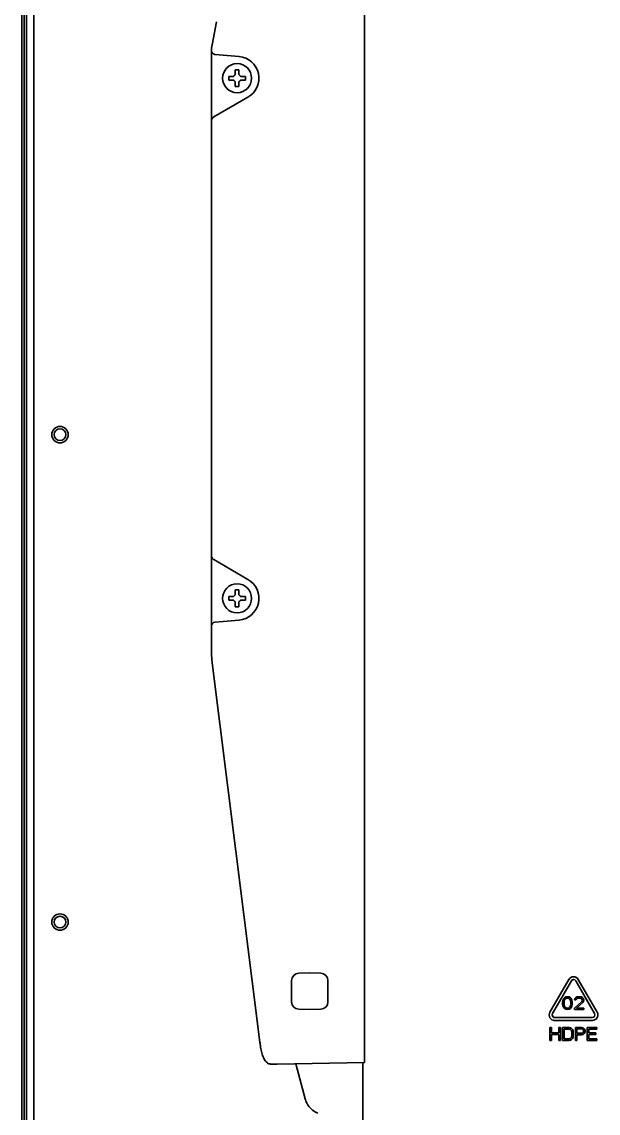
# Model space of a CAD drawing. Extents: x 6336 to 10269, y -393 to 2899.
# Drawn here: x 8426.8 to 8585.3, y 2375.2 to 2675.2 of the extents above; entities that cross this region are included whole.
import ezdxf

# ---------------------------------------------------------------- set-up
doc = ezdxf.new("R2010")
doc.units = 0
doc.header["$LTSCALE"] = 5
doc.layers.add('1', color=7, linetype='CONTINUOUS', true_color=0xffffff)

msp = doc.modelspace()

# ---------------------------------------------------------------- linework, layer by layer
at = {"layer": '1', "color": 7, "linetype": 'Continuous', "lineweight": 35}
for p, q in [((8426.77, 2761.93), (8426.77, 2112.53)), ((8428.07, 2127.33), (8428.07, 2762.73)), ((8427.46, 2115.53), (8427.46, 2758.93)), ((8430.07, 2716.71), (8430.07, 2222.74)), ((8520.97, 2424.44), (8520.97, 2690.06)), ((8480.33, 2675.23), (8479.12, 2668.93)), ((8478.97, 2667.96), (8479.12, 2668.93)), ((8478.97, 2667.28), (8478.97, 2667.96)), ((8478.97, 2665.27), (8478.97, 2667.28)), ((8478.97, 2650.47), (8478.97, 2665.27)), ((8479.96, 2666.28), (8479.89, 2666.28)), ((8486.5, 2665.7), (8479.96, 2666.28)), ((8483.67, 2659.73), (8483.67, 2660.23)), ((8483.67, 2659.23), (8483.67, 2659.73)), ((8488.27, 2660.23), (8488.27, 2659.73)), ((8488.27, 2659.73), (8488.27, 2659.23)), ((8479.55, 2649.09), (8488.97, 2654.53)), ((8478.97, 2648.18), (8478.97, 2650.47)), ((8478.97, 2528.27), (8478.97, 2648.18)), ((8479.47, 2649.05), (8479.55, 2649.09)), ((8478.97, 2525.98), (8478.97, 2528.27)), ((8479.55, 2527.37), (8479.47, 2527.41)), ((8488.97, 2521.92), (8479.55, 2527.37)), ((8478.97, 2511.18), (8478.97, 2525.98)), ((8483.67, 2516.73), (8483.67, 2517.23)), ((8483.67, 2516.23), (8483.67, 2516.73)), ((8488.27, 2517.23), (8488.27, 2516.73)), ((8488.27, 2516.73), (8488.27, 2516.23)), ((8478.97, 2509.17), (8478.97, 2511.18)), ((8478.97, 2500.85), (8478.97, 2509.17)), ((8479.89, 2510.17), (8479.96, 2510.18)), ((8479.96, 2510.18), (8486.5, 2510.75)), ((8479.04, 2499.69), (8492.25, 2394.72)), ((8520.97, 2421.51), (8520.97, 2424.44)), ((8520.97, 2419.25), (8520.97, 2421.51)), ((8520.97, 2416.32), (8520.97, 2419.25)), ((8520.97, 2401.24), (8520.97, 2416.32)), ((8502.94, 2413.67), (8505.97, 2413.73)), ((8505.97, 2413.73), (8509.01, 2413.67)), ((8578.88, 2412.65), (8578.87, 2412.66)), ((8500.97, 2405.78), (8500.97, 2411.67)), ((8510.97, 2411.67), (8510.97, 2405.78)), ((8577.21, 2411.95), (8572.02, 2402.95)), ((8577.91, 2411.55), (8572.71, 2402.55)), ((8572.71, 2402.55), (8577.9, 2411.55)), ((8577.91, 2411.55), (8577.9, 2411.55)), ((8579.12, 2411.55), (8584.31, 2402.55)), ((8579.81, 2411.95), (8579.81, 2411.95)), ((8585, 2402.95), (8579.81, 2411.95)), ((8579.81, 2411.95), (8585.01, 2402.95)), ((8575.66, 2406.38), (8575.58, 2406.16)), ((8575.8, 2406.68), (8575.66, 2406.38)), ((8576.02, 2406.9), (8575.8, 2406.68)), ((8576.24, 2406.6), (8575.95, 2406.16)), ((8575.95, 2406.16), (8576.24, 2406.6)), ((8576.38, 2407.13), (8576.02, 2406.9)), ((8576.46, 2406.75), (8576.24, 2406.6)), ((8576.24, 2406.6), (8576.46, 2406.75)), ((8576.24, 2406.6), (8576.24, 2406.6)), ((8576.82, 2407.2), (8576.38, 2407.13)), ((8576.83, 2406.83), (8576.46, 2406.75)), ((8576.46, 2406.75), (8576.82, 2406.83)), ((8576.46, 2406.75), (8576.46, 2406.75)), ((8577.26, 2407.13), (8576.82, 2407.2)), ((8576.83, 2406.83), (8576.82, 2406.83)), ((8576.82, 2406.83), (8577.19, 2406.75)), ((8577.19, 2406.75), (8576.83, 2406.83)), ((8577.19, 2406.75), (8577.41, 2406.6)), ((8577.26, 2407.12), (8577.26, 2407.13)), ((8577.62, 2406.9), (8577.26, 2407.13)), ((8577.26, 2407.12), (8577.63, 2406.9)), ((8577.41, 2406.6), (8577.7, 2406.16)), ((8577.63, 2406.9), (8577.62, 2406.9)), ((8577.84, 2406.68), (8577.62, 2406.9)), ((8577.63, 2406.9), (8577.85, 2406.68)), ((8577.85, 2406.68), (8577.84, 2406.68)), ((8577.99, 2406.38), (8577.84, 2406.68)), ((8577.85, 2406.68), (8577.99, 2406.38)), ((8577.99, 2406.38), (8578.07, 2406.16)), ((8577.99, 2406.38), (8577.99, 2406.38)), ((8578.06, 2406.16), (8577.99, 2406.38)), ((8578.86, 2406.68), (8578.79, 2406.38)), ((8578.8, 2406.38), (8578.79, 2406.38)), ((8578.79, 2406.38), (8579.16, 2406.38)), ((8579.16, 2406.38), (8578.8, 2406.38)), ((8579.16, 2406.98), (8578.86, 2406.68)), ((8579.45, 2407.13), (8579.16, 2406.98)), ((8579.31, 2406.6), (8579.16, 2406.38)), ((8579.16, 2406.38), (8579.3, 2406.6)), ((8579.16, 2406.38), (8579.16, 2406.38)), ((8579.3, 2406.6), (8579.52, 2406.75)), ((8579.31, 2406.6), (8579.3, 2406.6)), ((8579.53, 2406.75), (8579.31, 2406.6)), ((8579.96, 2407.2), (8579.45, 2407.13)), ((8579.52, 2406.75), (8579.88, 2406.83)), ((8579.53, 2406.75), (8579.52, 2406.75)), ((8579.89, 2406.83), (8579.53, 2406.75)), ((8579.89, 2406.83), (8579.88, 2406.83)), ((8579.88, 2406.83), (8580.18, 2406.83)), ((8580.18, 2406.83), (8579.89, 2406.83)), ((8580.25, 2407.2), (8579.96, 2407.2)), ((8580.54, 2406.75), (8580.18, 2406.83)), ((8580.18, 2406.83), (8580.18, 2406.83)), ((8580.18, 2406.83), (8580.54, 2406.75)), ((8580.69, 2407.13), (8580.25, 2407.2)), ((8580.54, 2406.75), (8580.76, 2406.61)), ((8580.69, 2407.13), (8580.98, 2406.98)), ((8580.69, 2407.13), (8580.69, 2407.13)), ((8580.98, 2406.98), (8580.69, 2407.13)), ((8580.76, 2406.61), (8580.9, 2406.38)), ((8580.9, 2406.38), (8580.9, 2406.23)), ((8580.98, 2406.98), (8581.27, 2406.68)), ((8580.98, 2406.98), (8580.98, 2406.98)), ((8581.27, 2406.68), (8580.98, 2406.98)), ((8581.27, 2406.68), (8581.35, 2406.38)), ((8581.27, 2406.68), (8581.27, 2406.68)), ((8581.34, 2406.38), (8581.27, 2406.68)), ((8581.35, 2406.38), (8581.34, 2406.38)), ((8581.34, 2406.23), (8581.34, 2406.38)), ((8581.35, 2406.38), (8581.35, 2406.23)), ((8505.97, 2403.73), (8502.94, 2403.78)), ((8509.01, 2403.78), (8505.97, 2403.73)), ((8575.58, 2406.16), (8575.51, 2405.78)), ((8575.51, 2405.78), (8575.51, 2405.12)), ((8575.51, 2405.12), (8575.58, 2404.74)), ((8575.58, 2404.74), (8575.66, 2404.52)), ((8575.66, 2404.52), (8575.8, 2404.22)), ((8575.8, 2404.22), (8576.02, 2404)), ((8575.87, 2405.71), (8575.95, 2406.16)), ((8575.87, 2405.71), (8575.88, 2405.71)), ((8575.87, 2405.19), (8575.87, 2405.71)), ((8575.88, 2405.19), (8575.87, 2405.19)), ((8575.95, 2404.74), (8575.87, 2405.19)), ((8575.95, 2406.16), (8575.88, 2405.71)), ((8575.88, 2405.71), (8575.88, 2405.19)), ((8575.88, 2405.19), (8575.95, 2404.74)), ((8575.95, 2406.16), (8575.95, 2406.16)), ((8575.95, 2404.74), (8576.24, 2404.29)), ((8575.95, 2404.74), (8575.95, 2404.74)), ((8576.24, 2404.3), (8575.95, 2404.74)), ((8576.02, 2404), (8576.38, 2403.77)), ((8576.24, 2404.29), (8576.24, 2404.3)), ((8576.46, 2404.15), (8576.24, 2404.3)), ((8576.24, 2404.29), (8576.46, 2404.15)), ((8576.39, 2403.77), (8576.38, 2403.77)), ((8576.38, 2403.77), (8576.82, 2403.7)), ((8576.83, 2403.7), (8576.39, 2403.77)), ((8576.82, 2404.07), (8576.46, 2404.15)), ((8577.19, 2404.15), (8576.82, 2404.07)), ((8576.82, 2403.7), (8577.26, 2403.77)), ((8576.83, 2403.7), (8576.82, 2403.7)), ((8577.26, 2403.77), (8576.83, 2403.7)), ((8577.41, 2404.3), (8577.19, 2404.15)), ((8577.63, 2404), (8577.26, 2403.77)), ((8577.26, 2403.77), (8577.62, 2404)), ((8577.26, 2403.77), (8577.26, 2403.77)), ((8577.7, 2404.74), (8577.41, 2404.3)), ((8577.62, 2404), (8577.84, 2404.22)), ((8577.63, 2404), (8577.62, 2404)), ((8577.85, 2404.22), (8577.63, 2404)), ((8577.7, 2406.16), (8577.77, 2405.71)), ((8577.77, 2405.19), (8577.7, 2404.74)), ((8577.77, 2405.71), (8577.77, 2405.19)), ((8577.84, 2404.22), (8577.99, 2404.52)), ((8577.85, 2404.22), (8577.84, 2404.22)), ((8577.99, 2404.52), (8577.85, 2404.22)), ((8578.07, 2404.74), (8577.99, 2404.52)), ((8577.99, 2404.52), (8578.06, 2404.74)), ((8577.99, 2404.52), (8577.99, 2404.52)), ((8578.07, 2406.16), (8578.06, 2406.16)), ((8578.13, 2405.79), (8578.06, 2406.16)), ((8578.06, 2404.74), (8578.13, 2405.12)), ((8578.07, 2404.74), (8578.06, 2404.74)), ((8578.07, 2406.16), (8578.14, 2405.78)), ((8578.14, 2405.11), (8578.07, 2404.74)), ((8578.14, 2405.78), (8578.13, 2405.79)), ((8578.13, 2405.12), (8578.13, 2405.79)), ((8578.14, 2405.11), (8578.13, 2405.12)), ((8578.14, 2405.78), (8578.14, 2405.11)), ((8580.76, 2405.93), (8578.72, 2404.07)), ((8578.72, 2404.07), (8578.72, 2403.7)), ((8581.35, 2403.7), (8578.72, 2403.7)), ((8578.72, 2403.7), (8578.72, 2403.7)), ((8578.72, 2403.7), (8581.34, 2403.7)), ((8579.3, 2404.07), (8581.12, 2405.71)), ((8581.34, 2404.07), (8579.3, 2404.07)), ((8581.13, 2405.71), (8579.31, 2404.07)), ((8580.9, 2406.23), (8580.76, 2405.93)), ((8581.12, 2405.71), (8581.27, 2405.93)), ((8581.13, 2405.71), (8581.12, 2405.71)), ((8581.27, 2405.93), (8581.13, 2405.71)), ((8581.35, 2406.23), (8581.27, 2405.93)), ((8581.27, 2405.93), (8581.34, 2406.23)), ((8581.27, 2405.93), (8581.27, 2405.93)), ((8581.35, 2406.23), (8581.34, 2406.23)), ((8581.35, 2404.07), (8581.34, 2404.07)), ((8581.34, 2403.7), (8581.34, 2404.07)), ((8581.35, 2403.7), (8581.34, 2403.7)), ((8581.35, 2404.07), (8581.35, 2403.7)), ((8520.97, 2398.29), (8520.97, 2401.24)), ((8572.71, 2402.55), (8572.71, 2402.55)), ((8572.95, 2400.75), (8572.96, 2400.74)), ((8583.7, 2401.5), (8573.31, 2401.5)), ((8573.32, 2400.7), (8573.31, 2400.7)), ((8573.31, 2400.7), (8583.7, 2400.7)), ((8583.71, 2400.7), (8573.32, 2400.7)), ((8583.71, 2400.7), (8583.7, 2400.7)), ((8585.01, 2402.95), (8585, 2402.95)), ((8520.97, 2396.52), (8520.97, 2398.29)), ((8572.45, 2398.7), (8572.01, 2398.7)), ((8572.01, 2398.7), (8572.01, 2395.2)), ((8572.45, 2398.7), (8572.45, 2398.7)), ((8572.45, 2397.29), (8572.45, 2398.7)), ((8572.45, 2398.7), (8572.45, 2397.29)), ((8574.93, 2398.7), (8574.49, 2398.7)), ((8574.49, 2398.7), (8574.49, 2397.29)), ((8574.93, 2398.7), (8574.93, 2398.7)), ((8574.93, 2395.2), (8574.93, 2398.7)), ((8574.93, 2398.7), (8574.93, 2395.2)), ((8575.51, 2398.7), (8575.51, 2395.2)), ((8577.26, 2398.7), (8575.51, 2398.7)), ((8575.95, 2398.25), (8575.95, 2395.65)), ((8577.26, 2398.25), (8575.95, 2398.25)), ((8575.95, 2398.25), (8575.95, 2398.25)), ((8575.95, 2395.65), (8575.95, 2398.25)), ((8575.95, 2398.25), (8577.26, 2398.25)), ((8577.62, 2398.63), (8577.26, 2398.7)), ((8577.26, 2398.25), (8577.55, 2398.18)), ((8577.55, 2398.18), (8577.77, 2398.03)), ((8577.63, 2398.62), (8577.62, 2398.63)), ((8577.91, 2398.48), (8577.62, 2398.63)), ((8577.63, 2398.62), (8577.92, 2398.48)), ((8577.77, 2398.03), (8577.91, 2397.81)), ((8577.92, 2398.48), (8577.91, 2398.48)), ((8578.2, 2398.18), (8577.91, 2398.48)), ((8577.91, 2397.81), (8577.99, 2397.51)), ((8577.92, 2398.48), (8578.21, 2398.18)), ((8577.99, 2397.51), (8577.99, 2396.39)), ((8578.21, 2398.18), (8578.2, 2398.18)), ((8578.35, 2397.88), (8578.2, 2398.18)), ((8578.21, 2398.18), (8578.36, 2397.88)), ((8578.36, 2397.88), (8578.35, 2397.88)), ((8578.42, 2397.51), (8578.35, 2397.88)), ((8578.36, 2397.88), (8578.43, 2397.51)), ((8578.43, 2397.51), (8578.42, 2397.51)), ((8578.42, 2396.39), (8578.42, 2397.51)), ((8578.43, 2397.51), (8578.43, 2396.39)), ((8580.75, 2398.7), (8579.01, 2398.7)), ((8579.01, 2398.7), (8579.01, 2395.2)), ((8579.45, 2398.33), (8579.44, 2398.33)), ((8579.44, 2397.21), (8579.44, 2398.33)), ((8579.44, 2398.33), (8580.83, 2398.33)), ((8579.45, 2398.33), (8579.45, 2397.21)), ((8580.83, 2398.33), (8579.45, 2398.33)), ((8581.12, 2398.63), (8580.75, 2398.7)), ((8580.83, 2398.33), (8581.05, 2398.25)), ((8581.05, 2398.25), (8581.19, 2398.11)), ((8581.19, 2397.43), (8581.05, 2397.29)), ((8581.12, 2398.63), (8581.12, 2398.63)), ((8581.41, 2398.4), (8581.12, 2398.63)), ((8581.12, 2398.63), (8581.42, 2398.4)), ((8581.19, 2398.11), (8581.27, 2397.88)), ((8581.27, 2397.66), (8581.19, 2397.43)), ((8581.27, 2397.88), (8581.27, 2397.66)), ((8581.42, 2398.4), (8581.41, 2398.4)), ((8581.63, 2398.11), (8581.41, 2398.4)), ((8581.41, 2397.06), (8581.63, 2397.36)), ((8581.42, 2398.4), (8581.63, 2398.1)), ((8581.63, 2397.36), (8581.42, 2397.06)), ((8581.63, 2398.1), (8581.63, 2398.11)), ((8581.7, 2397.88), (8581.63, 2398.11)), ((8581.63, 2398.1), (8581.71, 2397.88)), ((8581.63, 2397.36), (8581.7, 2397.58)), ((8581.71, 2397.58), (8581.63, 2397.36)), ((8581.63, 2397.36), (8581.63, 2397.36)), ((8581.7, 2397.58), (8581.7, 2397.88)), ((8581.7, 2397.88), (8581.71, 2397.88)), ((8581.71, 2397.58), (8581.7, 2397.58)), ((8581.71, 2397.88), (8581.71, 2397.58)), ((8584.91, 2398.7), (8582.29, 2398.7)), ((8582.29, 2398.7), (8582.29, 2395.2)), ((8582.73, 2398.25), (8582.72, 2398.25)), ((8582.72, 2397.29), (8582.72, 2398.25)), ((8582.72, 2398.25), (8584.91, 2398.25)), ((8584.91, 2398.25), (8582.73, 2398.25)), ((8582.73, 2398.25), (8582.73, 2397.29)), ((8584.91, 2398.7), (8584.91, 2398.7)), ((8584.91, 2398.25), (8584.91, 2398.7)), ((8584.91, 2398.7), (8584.91, 2398.25)), ((8584.91, 2398.25), (8584.91, 2398.25)), ((8520.97, 2393.56), (8520.97, 2396.52)), ((8572.02, 2395.2), (8572.01, 2395.2)), ((8572.01, 2395.2), (8572.45, 2395.2)), ((8572.45, 2395.2), (8572.02, 2395.2)), ((8574.49, 2397.29), (8572.45, 2397.29)), ((8572.45, 2396.84), (8572.45, 2396.84)), ((8572.45, 2396.84), (8574.49, 2396.84)), ((8572.45, 2395.2), (8572.45, 2396.84)), ((8574.49, 2396.84), (8572.45, 2396.84)), ((8572.45, 2396.84), (8572.45, 2395.2)), ((8572.45, 2395.2), (8572.45, 2395.2)), ((8574.49, 2396.84), (8574.49, 2395.2)), ((8574.49, 2395.2), (8574.93, 2395.2)), ((8574.49, 2395.2), (8574.49, 2395.2)), ((8574.93, 2395.2), (8574.49, 2395.2)), ((8574.93, 2395.2), (8574.93, 2395.2)), ((8575.51, 2395.2), (8575.51, 2395.2)), ((8575.51, 2395.2), (8577.26, 2395.2)), ((8577.26, 2395.2), (8575.51, 2395.2)), ((8577.26, 2395.65), (8575.95, 2395.65)), ((8577.55, 2395.72), (8577.26, 2395.65)), ((8577.26, 2395.2), (8577.62, 2395.28)), ((8577.63, 2395.27), (8577.26, 2395.2)), ((8577.26, 2395.2), (8577.26, 2395.2)), ((8577.77, 2395.87), (8577.55, 2395.72)), ((8577.62, 2395.28), (8577.91, 2395.42)), ((8577.63, 2395.27), (8577.62, 2395.28)), ((8577.92, 2395.42), (8577.63, 2395.27)), ((8577.91, 2396.09), (8577.77, 2395.87)), ((8577.99, 2396.39), (8577.91, 2396.09)), ((8577.91, 2395.42), (8578.2, 2395.72)), ((8577.92, 2395.42), (8577.91, 2395.42)), ((8578.21, 2395.72), (8577.92, 2395.42)), ((8578.2, 2395.72), (8578.35, 2396.02)), ((8578.21, 2395.72), (8578.2, 2395.72)), ((8578.36, 2396.02), (8578.21, 2395.72)), ((8578.35, 2396.02), (8578.42, 2396.39)), ((8578.36, 2396.02), (8578.35, 2396.02)), ((8578.43, 2396.39), (8578.36, 2396.02)), ((8578.43, 2396.39), (8578.42, 2396.39)), ((8579.01, 2395.2), (8579.01, 2395.2)), ((8579.01, 2395.2), (8579.44, 2395.2)), ((8579.45, 2395.2), (8579.01, 2395.2)), ((8580.83, 2397.21), (8579.44, 2397.21)), ((8579.45, 2396.76), (8579.44, 2396.76)), ((8579.44, 2395.2), (8579.44, 2396.76)), ((8579.44, 2396.76), (8580.75, 2396.76)), ((8579.45, 2395.2), (8579.44, 2395.2)), ((8580.76, 2396.76), (8579.45, 2396.76)), ((8579.45, 2396.76), (8579.45, 2395.2)), ((8580.75, 2396.76), (8581.12, 2396.84)), ((8580.76, 2396.76), (8580.75, 2396.76)), ((8581.12, 2396.84), (8580.76, 2396.76)), ((8581.05, 2397.29), (8580.83, 2397.21)), ((8581.12, 2396.84), (8581.41, 2397.06)), ((8581.42, 2397.06), (8581.12, 2396.84)), ((8581.12, 2396.84), (8581.12, 2396.84)), ((8581.42, 2397.06), (8581.41, 2397.06)), ((8582.29, 2395.2), (8584.91, 2395.2)), ((8582.29, 2395.2), (8582.29, 2395.2)), ((8584.91, 2395.2), (8582.29, 2395.2)), ((8584.62, 2397.29), (8582.72, 2397.29)), ((8582.73, 2396.84), (8582.72, 2396.84)), ((8582.72, 2395.65), (8582.72, 2396.84)), ((8582.72, 2396.84), (8584.62, 2396.84)), ((8584.91, 2395.65), (8582.72, 2395.65)), ((8584.62, 2396.84), (8582.73, 2396.84)), ((8582.73, 2396.84), (8582.73, 2395.65)), ((8584.62, 2397.28), (8584.62, 2397.29)), ((8584.62, 2396.84), (8584.62, 2397.29)), ((8584.62, 2397.28), (8584.62, 2396.84)), ((8584.62, 2396.84), (8584.62, 2396.84)), ((8584.91, 2395.2), (8584.91, 2395.65)), ((8584.91, 2395.65), (8584.91, 2395.65)), ((8584.91, 2395.65), (8584.91, 2395.2)), ((8584.91, 2395.2), (8584.91, 2395.2)), ((8520.97, 2390.61), (8520.97, 2393.56)), ((8496, 2388.67), (8495.46, 2388.66)), ((8496.96, 2388.69), (8496, 2388.67)), ((8520.97, 2389.11), (8496.96, 2388.69)), ((8504.67, 2379.17), (8502.1, 2388.78)), ((8520.97, 2390.61), (8520.97, 2389.11))]:
    msp.add_line(p, q, dxfattribs=at)
for centre, radius in [((8485.97, 2659.73), 4), ((8437.27, 2561.73), 2.25), ((8437.27, 2561.73), 1.6), ((8485.97, 2516.73), 4), ((8437.27, 2427.73), 2.25), ((8437.27, 2427.73), 1.6)]:
    msp.add_circle(centre, radius, dxfattribs=at)
for centre, radius, start, end in [((8479.97, 2667.28), 1, 180, 265), ((8485.97, 2659.73), 6, 300, 85), ((8479.97, 2648.18), 1, 120, 180), ((8479.97, 2528.27), 1, 180, 240), ((8485.97, 2516.73), 6, 275, 60), ((8479.97, 2509.17), 1, 95, 180), ((8502.97, 2411.67), 2, 91, 180), ((8508.97, 2411.67), 2, 0, 89), ((8502.97, 2405.78), 2, 180, 269), ((8508.97, 2405.78), 2, 271, 0)]:
    msp.add_arc(centre, radius, start, end, dxfattribs=at)
for centre, major_axis, start_param, end_param in [((8578.51, 2411.2), (-0.36, -1.46), 2.339425, 4.43382), ((8578.51, 2411.2), (0.36, 1.46), 5.481018, 6.283203), ((8578.51, 2411.2), (0.17, 0.679), 5.481018, 7.575413), ((8578.51, 2411.2), (-0.17, -0.679), 3.141609, 4.43382), ((8573.31, 2402.2), (-0.36, -1.46), 4.43382, 6.528215), ((8573.31, 2402.2), (0.17, 0.679), 1.292228, 3.386623), ((8573.32, 2402.2), (-0.17, -0.679), 4.43382, 6.283177), ((8573.32, 2402.2), (0.36, 1.46), 3.141577, 3.386623), ((8583.7, 2402.2), (-0.36, -1.46), 0.24503, 2.339425), ((8583.7, 2402.2), (0.17, 0.679), 3.386623, 5.481018), ((8583.71, 2402.2), (0.36, 1.46), 3.386623, 5.481018)]:
    msp.add_ellipse(centre, major_axis=major_axis, ratio=0.999838, start_param=start_param, end_param=end_param, dxfattribs=at)
for points, degree in [([(8485.47, 2660.73), (8485.47, 2660.78), (8485.47, 2660.89), (8485.47, 2661.05), (8485.47, 2661.21), (8485.47, 2661.36), (8485.47, 2661.52), (8485.47, 2661.67), (8485.47, 2661.84), (8485.47, 2661.96), (8485.47, 2662.03)], 3), ([(8485.47, 2662.03), (8485.64, 2662.03), (8485.97, 2662.03), (8486.31, 2662.03), (8486.47, 2662.03)], 3), ([(8484.97, 2659.23), (8484.92, 2659.23), (8484.81, 2659.23), (8484.65, 2659.23), (8484.49, 2659.23), (8484.33, 2659.23), (8484.18, 2659.23), (8484.03, 2659.23), (8483.86, 2659.23), (8483.74, 2659.23), (8483.67, 2659.23)], 3), ([(8484.97, 2660.23), (8485, 2660.25), (8485.04, 2660.3), (8485.12, 2660.37), (8485.19, 2660.44), (8485.26, 2660.51), (8485.33, 2660.58), (8485.4, 2660.65), (8485.45, 2660.7), (8485.47, 2660.73)], 3), ([(8485.47, 2658.73), (8485.45, 2658.75), (8485.4, 2658.8), (8485.32, 2658.88), (8485.25, 2658.95), (8485.18, 2659.02), (8485.11, 2659.09), (8485.04, 2659.16), (8485, 2659.2), (8484.97, 2659.23)], 3), ([(8486.47, 2660.73), (8486.5, 2660.7), (8486.55, 2660.65), (8486.62, 2660.58), (8486.7, 2660.5), (8486.77, 2660.43), (8486.83, 2660.36), (8486.9, 2660.3), (8486.95, 2660.25), (8486.97, 2660.23)], 3), ([(8486.97, 2659.23), (8486.95, 2659.2), (8486.9, 2659.15), (8486.83, 2659.08), (8486.76, 2659.01), (8486.69, 2658.94), (8486.62, 2658.87), (8486.54, 2658.8), (8486.5, 2658.75), (8486.47, 2658.73)], 3), ([(8486.47, 2658.73), (8486.47, 2658.67), (8486.47, 2658.56), (8486.47, 2658.4), (8486.47, 2658.24), (8486.47, 2658.09), (8486.47, 2657.94), (8486.47, 2657.78), (8486.47, 2657.61), (8486.47, 2657.49), (8486.47, 2657.43)], 3), ([(8486.97, 2660.23), (8487.03, 2660.23), (8487.14, 2660.23), (8487.3, 2660.23), (8487.46, 2660.23), (8487.61, 2660.23), (8487.76, 2660.23), (8487.92, 2660.23), (8488.09, 2660.23), (8488.21, 2660.23), (8488.27, 2660.23)], 3), ([(8486.47, 2657.43), (8486.31, 2657.43), (8485.97, 2657.43), (8485.64, 2657.43), (8485.47, 2657.43)], 3), ([(8484.97, 2517.23), (8485, 2517.25), (8485.04, 2517.3), (8485.12, 2517.37), (8485.19, 2517.44), (8485.26, 2517.51), (8485.33, 2517.58), (8485.4, 2517.65), (8485.45, 2517.7), (8485.47, 2517.73)], 3), ([(8485.47, 2517.73), (8485.47, 2517.78), (8485.47, 2517.89), (8485.47, 2518.05), (8485.47, 2518.21), (8485.47, 2518.36), (8485.47, 2518.52), (8485.47, 2518.67), (8485.47, 2518.84), (8485.47, 2518.96), (8485.47, 2519.03)], 3), ([(8485.47, 2519.03), (8485.64, 2519.03), (8485.97, 2519.03), (8486.31, 2519.03), (8486.47, 2519.03)], 3), ([(8486.47, 2517.73), (8486.5, 2517.7), (8486.55, 2517.65), (8486.62, 2517.58), (8486.7, 2517.5), (8486.77, 2517.43), (8486.83, 2517.36), (8486.9, 2517.3), (8486.95, 2517.25), (8486.97, 2517.23)], 3), ([(8484.97, 2516.23), (8484.92, 2516.23), (8484.81, 2516.23), (8484.65, 2516.23), (8484.49, 2516.23), (8484.33, 2516.23), (8484.18, 2516.23), (8484.03, 2516.23), (8483.86, 2516.23), (8483.74, 2516.23), (8483.67, 2516.23)], 3), ([(8485.47, 2515.73), (8485.45, 2515.75), (8485.4, 2515.8), (8485.32, 2515.88), (8485.25, 2515.95), (8485.18, 2516.02), (8485.11, 2516.09), (8485.04, 2516.16), (8485, 2516.2), (8484.97, 2516.23)], 3), ([(8486.47, 2514.43), (8486.31, 2514.43), (8485.97, 2514.43), (8485.64, 2514.43), (8485.47, 2514.43)], 3), ([(8486.97, 2516.23), (8486.95, 2516.2), (8486.9, 2516.15), (8486.83, 2516.08), (8486.76, 2516.01), (8486.69, 2515.94), (8486.62, 2515.87), (8486.54, 2515.8), (8486.5, 2515.75), (8486.47, 2515.73)], 3), ([(8486.47, 2515.73), (8486.47, 2515.67), (8486.47, 2515.56), (8486.47, 2515.4), (8486.47, 2515.24), (8486.47, 2515.09), (8486.47, 2514.94), (8486.47, 2514.78), (8486.47, 2514.61), (8486.47, 2514.49), (8486.47, 2514.43)], 3), ([(8486.97, 2517.23), (8487.03, 2517.23), (8487.14, 2517.23), (8487.3, 2517.23), (8487.46, 2517.23), (8487.61, 2517.23), (8487.76, 2517.23), (8487.92, 2517.23), (8488.09, 2517.23), (8488.21, 2517.23), (8488.27, 2517.23)], 3), ([(8478.97, 2500.86), (8479.05, 2499.64)], 1), ([(8520.53, 2372.65), (8520.55, 2380.96), (8520.56, 2389.11)], 2)]:
    msp.add_open_spline(points, degree=degree, dxfattribs=at)
for points, knots in [([(8486.47, 2662.03), (8486.47, 2661.82), (8486.47, 2661.61), (8486.47, 2661.29), (8486.47, 2661.18), (8486.47, 2660.95), (8486.47, 2660.84), (8486.47, 2660.73)], [0, 0, 0, 0, 0.5, 0.5, 0.75, 0.75, 1, 1, 1, 1]), ([(8483.67, 2660.23), (8483.88, 2660.23), (8484.09, 2660.23), (8484.41, 2660.23), (8484.52, 2660.23), (8484.74, 2660.23), (8484.86, 2660.23), (8484.97, 2660.23)], [0, 0, 0, 0, 0.5, 0.5, 0.75, 0.75, 1, 1, 1, 1]), ([(8485.47, 2657.43), (8485.47, 2657.63), (8485.47, 2657.84), (8485.47, 2658.16), (8485.47, 2658.27), (8485.47, 2658.5), (8485.47, 2658.61), (8485.47, 2658.73)], [0, 0, 0, 0, 0.5, 0.5, 0.75, 0.75, 1, 1, 1, 1]), ([(8488.27, 2659.23), (8488.07, 2659.23), (8487.86, 2659.23), (8487.54, 2659.23), (8487.43, 2659.23), (8487.2, 2659.23), (8487.09, 2659.23), (8486.97, 2659.23)], [0, 0, 0, 0, 0.5, 0.5, 0.75, 0.75, 1, 1, 1, 1]), ([(8486.47, 2519.03), (8486.47, 2518.82), (8486.47, 2518.61), (8486.47, 2518.29), (8486.47, 2518.18), (8486.47, 2517.95), (8486.47, 2517.84), (8486.47, 2517.73)], [0, 0, 0, 0, 0.5, 0.5, 0.75, 0.75, 1, 1, 1, 1]), ([(8483.67, 2517.23), (8483.88, 2517.23), (8484.09, 2517.23), (8484.41, 2517.23), (8484.52, 2517.23), (8484.74, 2517.23), (8484.86, 2517.23), (8484.97, 2517.23)], [0, 0, 0, 0, 0.5, 0.5, 0.75, 0.75, 1, 1, 1, 1]), ([(8485.47, 2514.43), (8485.47, 2514.63), (8485.47, 2514.84), (8485.47, 2515.16), (8485.47, 2515.27), (8485.47, 2515.5), (8485.47, 2515.61), (8485.47, 2515.73)], [0, 0, 0, 0, 0.5, 0.5, 0.75, 0.75, 1, 1, 1, 1]), ([(8488.27, 2516.23), (8488.07, 2516.23), (8487.86, 2516.23), (8487.54, 2516.23), (8487.43, 2516.23), (8487.2, 2516.23), (8487.09, 2516.23), (8486.97, 2516.23)], [0, 0, 0, 0, 0.5, 0.5, 0.75, 0.75, 1, 1, 1, 1]), ([(8492.25, 2394.72), (8492.29, 2394.4), (8492.42, 2393.46), (8492.69, 2392.07), (8493.11, 2390.67), (8493.58, 2389.7), (8494.27, 2388.97), (8494.97, 2388.69), (8495.36, 2388.66), (8495.46, 2388.66)], [0, 0, 0, 0, 0.10018, 0.295503, 0.496793, 0.714677, 0.849634, 0.961722, 1, 1, 1, 1]), ([(8508.16, 2375.19), (8507.95, 2375.28), (8507.74, 2375.38), (8507.35, 2375.6), (8507.15, 2375.72), (8506.88, 2375.92), (8506.79, 2375.99), (8506.65, 2376.1), (8506.61, 2376.13), (8506.52, 2376.21), (8506.48, 2376.25), (8506.27, 2376.44), (8506.11, 2376.6), (8505.81, 2376.95), (8505.67, 2377.12), (8505.47, 2377.41), (8505.41, 2377.5), (8505.32, 2377.65), (8505.29, 2377.7), (8505.23, 2377.8), (8505.21, 2377.85), (8505.07, 2378.1), (8504.88, 2378.52), (8504.73, 2378.95), (8504.67, 2379.17)], [0, 0, 0, 0, 0.125, 0.125, 0.25, 0.25, 0.3125, 0.3125, 0.34375, 0.34375, 0.375, 0.375, 0.5, 0.5, 0.625, 0.625, 0.6875, 0.6875, 0.71875, 0.71875, 0.75, 0.75, 0.875, 1, 1, 1, 1])]:
    msp.add_open_spline(points, degree=3, knots=knots, dxfattribs=at)

doc.saveas('drawing.dxf')
